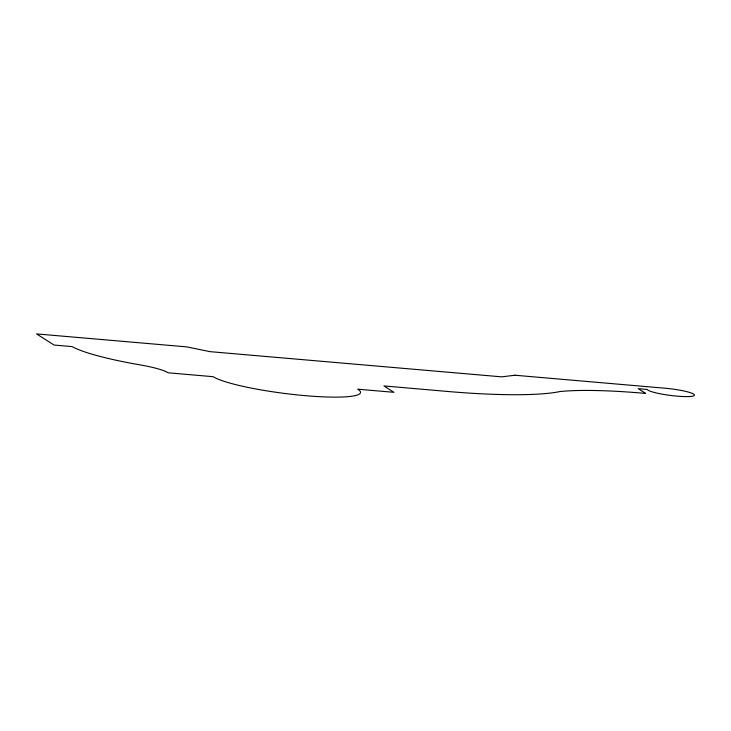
<?xml version="1.0" encoding="UTF-8"?>
<svg xmlns="http://www.w3.org/2000/svg" width="731" height="731" viewBox="0 0 731 731"><rect width="100%" height="100%" fill="white"/><g stroke="black" fill="none" stroke-linecap="round" stroke-linejoin="round"><path stroke-width="1.1" d="M514.834 375.231L501.758 376.858L209.934 351.638L186.853 346.887L36.55 333.903L54.076 345.05L72.15 346.613A108.837 15.15 7.3 0 0 139.877 364.851A43.531 6.058 7.3 0 1 167.966 372.783L213.169 376.693A75.64 10.526 7.3 0 0 305.512 395.681A75.64 10.526 7.3 0 0 357.797 389.194L393.954 392.319L383.949 385.941L438.18 390.628A175.385 24.406 7.3 0 0 560.01 391.542A143.742 20.002 7.3 0 1 645.674 393.424L638.163 388.645L647.2 389.431A23.849 3.317 7.3 0 0 674.804 395.928A23.849 3.317 7.3 0 0 693.655 394.128A23.136 3.216 7.3 0 0 665.128 388.225L514.834 375.231"/></g></svg>
